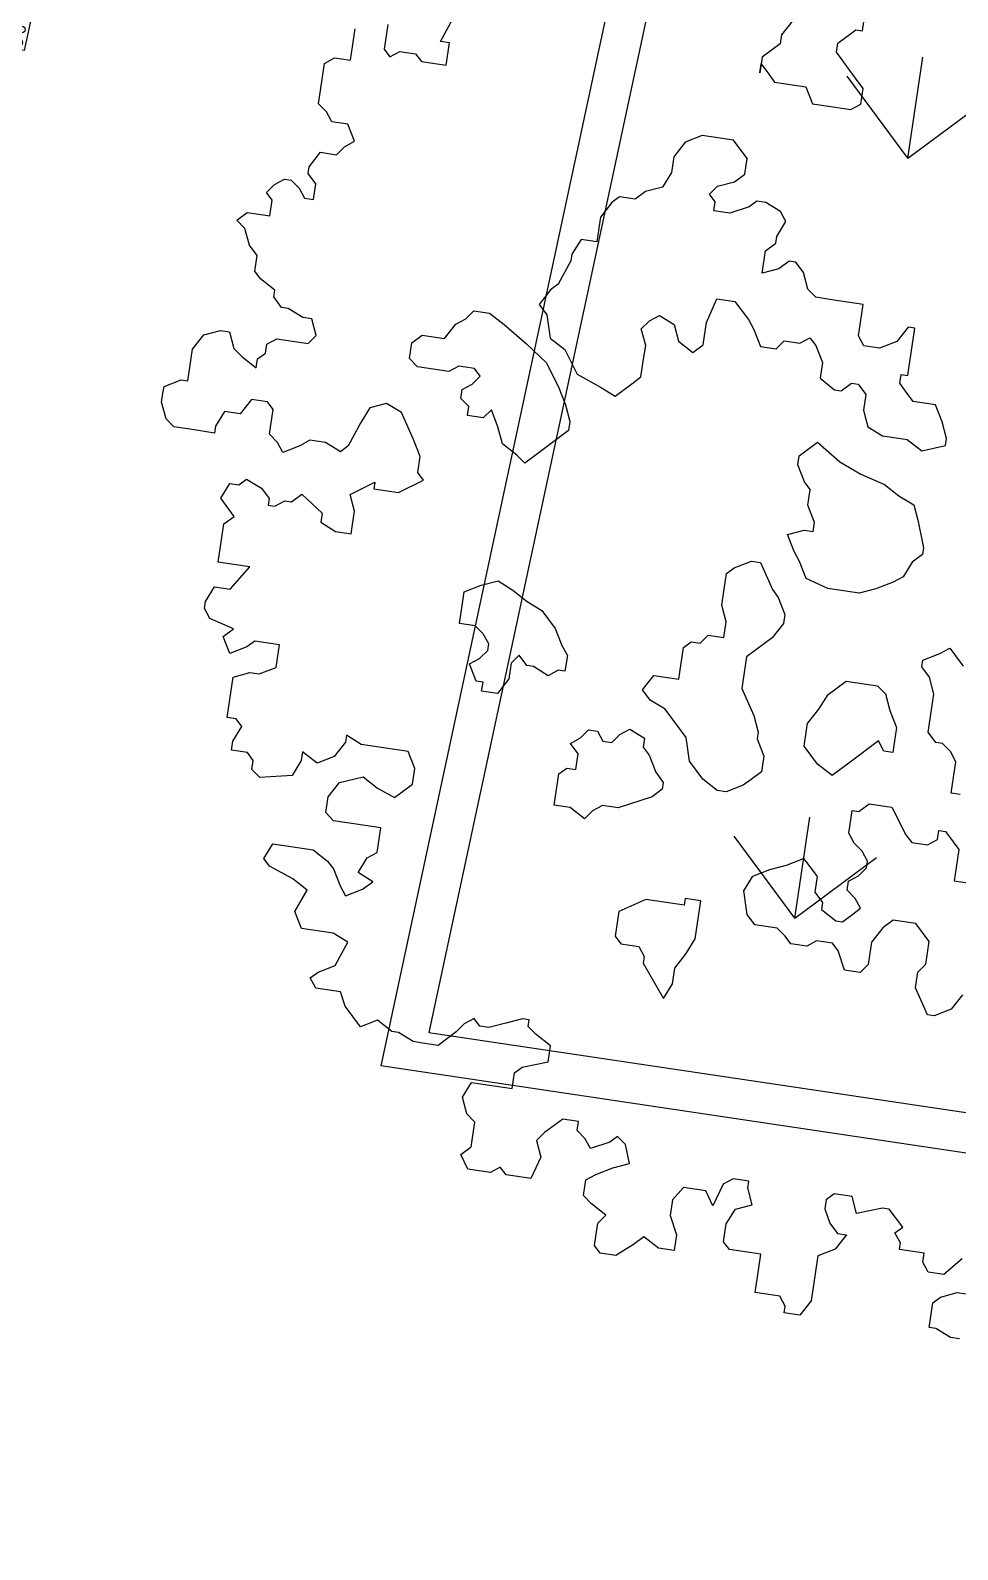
# Model space of a CAD drawing. Header units: millimetres. Extents: x 338 to 506, y 179 to 335.
# Drawn here: x 371.15 to 374.62, y 309.03 to 314.71 of the extents above; entities that cross this region are included whole.
import ezdxf

# ---------------------------------------------------------------- set-up
doc = ezdxf.new("R2010")
doc.units = ezdxf.units.MM
for name, color, linetype in [('ANDEN', 251, 'Continuous'), ('ARBOL-TOP', 3, 'Continuous'), ('MOBILIARIO_URBANO', 51, 'Continuous'), ('MUROS', 32, 'Continuous')]:
    doc.layers.add(name, color=color, linetype=linetype)

# ---------------------------------------------------------------- blocks, each defined once
blk = doc.blocks.new('*U878')
at = {"layer": 'MOBILIARIO_URBANO'}
blk.add_lwpolyline([(1089.352, 239.3402), (1089.652, 239.3402), (1089.652, 238.9402), (1089.352, 238.9402), (1089.352, 239.3402)], dxfattribs=at)
for centre in [(1089.3765, 239.3077), (1089.4265, 239.3077), (1089.4765, 239.3077), (1089.5265, 239.3077), (1089.5765, 239.3077), (1089.6265, 239.3077), (1089.6765, 239.3077), (1089.7265, 239.3077), (1089.3765, 239.2577), (1089.4265, 239.2577), (1089.4765, 239.2577), (1089.5265, 239.2577), (1089.5765, 239.2577), (1089.6265, 239.2577), (1089.6765, 239.2577), (1089.7265, 239.2577), (1089.3765, 239.2077), (1089.4265, 239.2077), (1089.4765, 239.2077), (1089.5265, 239.2077), (1089.5765, 239.2077), (1089.6265, 239.2077), (1089.6765, 239.2077), (1089.7265, 239.2077), (1089.3765, 239.1577), (1089.4265, 239.1577), (1089.4765, 239.1577), (1089.5265, 239.1577), (1089.5765, 239.1577), (1089.6265, 239.1577), (1089.6765, 239.1577), (1089.7265, 239.1577), (1089.3765, 239.1077), (1089.4265, 239.1077), (1089.4765, 239.1077), (1089.5265, 239.1077), (1089.5765, 239.1077), (1089.6265, 239.1077), (1089.6765, 239.1077), (1089.7265, 239.1077), (1089.3765, 239.0577), (1089.4265, 239.0577), (1089.4765, 239.0577), (1089.5265, 239.0577), (1089.5765, 239.0577), (1089.6265, 239.0577), (1089.6765, 239.0577), (1089.7265, 239.0577), (1089.3765, 239.0117), (1089.3765, 238.9657), (1089.4265, 239.0117), (1089.4265, 238.9657), (1089.4765, 239.0117), (1089.4765, 238.9657), (1089.5265, 239.0117), (1089.5265, 238.9657), (1089.5765, 239.0117), (1089.5765, 238.9657), (1089.6265, 239.0117), (1089.6265, 238.9657), (1089.6765, 239.0117), (1089.6765, 238.9657), (1089.7265, 239.0117), (1089.7265, 238.9657)]:
    blk.add_circle(centre, 0.0125, dxfattribs=at)
blk = doc.blocks.new('*X960')
at = {"color": 0}
for p, q in [((125.4338, 130.6383), (125.7032, 130.9077)), ((128.3075, 130.6383), (128.5769, 130.9077)), ((125.4338, 130.6383), (125.7032, 130.3689)), ((125.4338, 130.6383), (125.8148, 130.6383)), ((128.3075, 130.6383), (128.5769, 130.3689)), ((128.3075, 130.6383), (128.6885, 130.6383))]:
    blk.add_line(p, q, dxfattribs=at)
blk = doc.blocks.new('ARBOLITO')
at = {"linetype": 'ByBlock'}
for points in [[(461.9159, 68.9761), (461.9076, 68.9906), (461.8931, 69.0135), (461.8785, 69.0197), (461.864, 69.0135), (461.8577, 68.9989), (461.8494, 68.9761), (461.8432, 68.9698), (461.8286, 68.9761), (461.8203, 68.9761), (461.8141, 68.9761), (461.8058, 68.9698), (461.7912, 68.9615), (461.785, 68.9698), (461.7767, 68.9761), (461.7767, 68.9844), (461.7767, 68.9989), (461.7705, 69.0052), (461.7559, 69.0052), (461.7476, 68.9906), (461.7331, 68.9906), (461.7268, 68.9761), (461.7268, 68.9698), (461.7102, 68.9698), (461.6894, 68.9698), (461.6811, 68.9761), (461.6749, 68.9906), (461.6749, 68.9989), (461.6749, 69.0052), (461.6894, 69.0135), (461.6957, 69.0135), (461.6957, 69.028), (461.6957, 69.0343), (461.6957, 69.0426), (461.704, 69.0571), (461.7185, 69.0633), (461.7268, 69.0633), (461.7331, 69.0488), (461.7414, 69.0426), (461.7559, 69.0343), (461.7559, 69.0426), (461.7621, 69.0488), (461.7621, 69.0571), (461.7705, 69.0633), (461.785, 69.0633), (461.7912, 69.0633), (461.7996, 69.0633), (461.8058, 69.0717), (461.7996, 69.0862), (461.7912, 69.0862), (461.7767, 69.0924), (461.7705, 69.0924), (461.7621, 69.1008), (461.7621, 69.107), (461.7476, 69.1153), (461.7414, 69.1215), (461.7414, 69.1361), (461.7331, 69.1444), (461.7268, 69.1589), (461.7185, 69.1652), (461.7268, 69.1735), (461.7414, 69.1735), (461.7476, 69.1735), (461.7476, 69.188), (461.7414, 69.1943), (461.7476, 69.2026), (461.7559, 69.2088), (461.7621, 69.2088), (461.7705, 69.2026), (461.7767, 69.1943), (461.785, 69.1943), (461.785, 69.2088), (461.7767, 69.2171), (461.7767, 69.2233), (461.785, 69.2379), (461.7996, 69.2379), (461.8058, 69.2462), (461.8141, 69.2524), (461.8058, 69.267), (461.7996, 69.267), (461.7912, 69.267), (461.785, 69.2753), (461.7767, 69.2815), (461.7767, 69.2961), (461.7767, 69.3044), (461.7767, 69.3106), (461.7767, 69.3189), (461.785, 69.3252), (461.7912, 69.3252), (461.7996, 69.3252), (461.7996, 69.3397), (461.7996, 69.348), (461.7996, 69.3543)], [(461.8286, 69.3626), (461.8286, 69.348), (461.8286, 69.3397), (461.8349, 69.3335), (461.8432, 69.3397), (461.8577, 69.3397), (461.864, 69.3335), (461.8723, 69.3335), (461.8785, 69.3335), (461.8868, 69.3335), (461.8868, 69.3397), (461.8868, 69.3543), (461.8785, 69.3543), (461.8868, 69.3771)], [(462.5227, 68.2509), (462.5143, 68.2509), (462.4998, 68.2571), (462.4936, 68.2571), (462.4936, 68.2717), (462.4936, 68.28), (462.4998, 68.2862), (462.5143, 68.2925), (462.5227, 68.2925)], [(462.5143, 68.3236), (462.4998, 68.307), (462.4853, 68.307), (462.479, 68.3153), (462.479, 68.3236), (462.4562, 68.3236), (462.4562, 68.3299), (462.4499, 68.3382), (462.4562, 68.3444), (462.4416, 68.3589), (462.4354, 68.3589), (462.4125, 68.3506), (462.4063, 68.3652), (462.3897, 68.3652), (462.3834, 68.3589), (462.3834, 68.3506), (462.3897, 68.3382), (462.398, 68.3299), (462.4063, 68.3299), (462.398, 68.3153), (462.3834, 68.307), (462.3834, 68.3008), (462.3834, 68.2925), (462.3834, 68.28), (462.3834, 68.2654), (462.3751, 68.2509), (462.3606, 68.2509), (462.3606, 68.2571), (462.3543, 68.2654), (462.346, 68.2654), (462.3315, 68.2654), (462.3315, 68.2717), (462.3315, 68.2862), (462.3315, 68.3008), (462.3169, 68.3008), (462.3024, 68.3008), (462.2962, 68.307), (462.2962, 68.3153), (462.2962, 68.3236), (462.3024, 68.3382), (462.3169, 68.3444), (462.3107, 68.3589), (462.3107, 68.3652), (462.2962, 68.3652), (462.2879, 68.3589), (462.2816, 68.3382), (462.2733, 68.3506), (462.2588, 68.3506), (462.2525, 68.3506), (462.2442, 68.3382), (462.2442, 68.3236), (462.2525, 68.307), (462.2525, 68.2925), (462.238, 68.2925), (462.2234, 68.3008), (462.2151, 68.2925), (462.2006, 68.28), (462.186, 68.28), (462.1798, 68.2862), (462.1798, 68.307), (462.186, 68.3153), (462.1715, 68.3236), (462.1632, 68.3299), (462.1632, 68.3444), (462.1715, 68.3506), (462.186, 68.3589), (462.2006, 68.3652), (462.1944, 68.3818), (462.186, 68.388), (462.1798, 68.3818), (462.1632, 68.3735), (462.1569, 68.3818), (462.1486, 68.388), (462.1486, 68.3963), (462.1341, 68.3963), (462.1195, 68.3818), (462.1133, 68.3735), (462.1195, 68.3589), (462.1133, 68.3382), (462.0905, 68.3382), (462.0842, 68.3444), (462.0759, 68.3382), (462.0551, 68.3382), (462.0468, 68.3506), (462.0551, 68.3589), (462.0551, 68.3652), (462.0551, 68.3818), (462.0468, 68.388), (462.0406, 68.4026), (462.0468, 68.4171), (462.0551, 68.4171), (462.0759, 68.4171), (462.0842, 68.4171), (462.0842, 68.4317), (462.0905, 68.4379), (462.1133, 68.4462), (462.1133, 68.4524), (462.1133, 68.4608), (462.0988, 68.4691), (462.0905, 68.4753), (462.0905, 68.4815), (462.0842, 68.4815), (462.0697, 68.4753), (462.0551, 68.4691), (462.0468, 68.4691), (462.0406, 68.4753), (462.0323, 68.4691), (462.026, 68.4608), (462.0115, 68.4462), (461.997, 68.4462), (461.9886, 68.4462), (461.9741, 68.4524), (461.9679, 68.4524), (461.9533, 68.4608), (461.9388, 68.4524), (461.9221, 68.4691), (461.9159, 68.4815), (461.8931, 68.4815), (461.8868, 68.4899), (461.8931, 68.4961), (461.9076, 68.5044), (461.9159, 68.5273), (461.9014, 68.5335), (461.8723, 68.5335), (461.864, 68.548), (461.8723, 68.5688), (461.8577, 68.5771), (461.8349, 68.5854), (461.8286, 68.5917), (461.8349, 68.6062), (461.8577, 68.6062), (461.8723, 68.6062), (461.8868, 68.5979), (461.8931, 68.5917), (461.9014, 68.5771), (461.9076, 68.5688), (461.9221, 68.5771), (461.9305, 68.5854), (461.9159, 68.5917), (461.9221, 68.6062), (461.9305, 68.6124), (461.9305, 68.627), (461.9305, 68.6353), (461.9159, 68.6353), (461.8868, 68.6353), (461.8785, 68.6415), (461.8785, 68.6561), (461.8868, 68.6706), (461.9076, 68.6789), (461.9221, 68.6706), (461.9388, 68.6644), (461.9533, 68.6789), (461.9533, 68.6935), (461.945, 68.708), (461.9388, 68.708), (461.9159, 68.708), (461.9014, 68.708), (461.8868, 68.7143), (461.8868, 68.708), (461.8785, 68.6935), (461.864, 68.6852), (461.8494, 68.6935), (461.8494, 68.6852), (461.8432, 68.6706), (461.8141, 68.6644), (461.8058, 68.6706), (461.8058, 68.6789), (461.7996, 68.6852), (461.785, 68.6852), (461.785, 68.6935), (461.7912, 68.708), (461.785, 68.7143), (461.7767, 68.7143), (461.7767, 68.7517), (461.7912, 68.7579), (461.7996, 68.7579), (461.8141, 68.7662), (461.8141, 68.7724), (461.8141, 68.787), (461.7912, 68.787), (461.785, 68.7808), (461.7705, 68.7724), (461.7621, 68.787), (461.7705, 68.7953), (461.7476, 68.8015), (461.7414, 68.8098), (461.7414, 68.8161), (461.7476, 68.8306), (461.7621, 68.8306), (461.7767, 68.8535), (461.7621, 68.8535), (461.7476, 68.8535), (461.7476, 68.868), (461.7476, 68.8743), (461.7476, 68.8888), (461.7559, 68.8971), (461.7414, 68.9117), (461.7476, 68.9262), (461.7559, 68.9262), (461.7621, 68.9324), (461.7767, 68.9262), (461.785, 68.9179), (461.785, 68.9117), (461.7912, 68.9117), (461.7996, 68.9179), (461.8058, 68.9179), (461.8141, 68.9262), (461.8349, 68.9117), (461.8349, 68.9034), (461.8494, 68.8971), (461.864, 68.8971), (461.864, 68.9034), (461.864, 68.9179), (461.8577, 68.9324), (461.8785, 68.947), (461.8785, 68.9408), (461.9014, 68.9408), (461.9221, 68.9553), (461.9159, 68.9615), (461.9159, 68.9761), (461.9159, 68.9761)], [(461.9159, 68.9761), (461.9076, 68.9906), (461.8931, 69.0135), (461.8785, 69.0197), (461.864, 69.0135), (461.8577, 68.9989), (461.8494, 68.9761), (461.8432, 68.9698), (461.8286, 68.9761), (461.8203, 68.9761), (461.8141, 68.9761), (461.8058, 68.9698), (461.7912, 68.9615), (461.785, 68.9698), (461.7767, 68.9761), (461.7767, 68.9844), (461.7767, 68.9989), (461.7705, 69.0052), (461.7559, 69.0052), (461.7476, 68.9906), (461.7331, 68.9906), (461.7268, 68.9761), (461.7268, 68.9698), (461.7102, 68.9698), (461.6894, 68.9698), (461.6811, 68.9761), (461.6749, 68.9906), (461.6749, 68.9989), (461.6749, 69.0052), (461.6894, 69.0135), (461.6957, 69.0135), (461.6957, 69.028), (461.6957, 69.0343), (461.6957, 69.0426), (461.704, 69.0571), (461.7185, 69.0633), (461.7268, 69.0633), (461.7331, 69.0488), (461.7414, 69.0426), (461.7559, 69.0343), (461.7559, 69.0426), (461.7621, 69.0488), (461.7621, 69.0571), (461.7705, 69.0633), (461.785, 69.0633), (461.7912, 69.0633), (461.7996, 69.0633), (461.8058, 69.0717), (461.7996, 69.0862), (461.7912, 69.0862), (461.7767, 69.0924), (461.7705, 69.0924), (461.7621, 69.1008), (461.7621, 69.107), (461.7476, 69.1153), (461.7414, 69.1215), (461.7414, 69.1361), (461.7331, 69.1444), (461.7268, 69.1589), (461.7185, 69.1652), (461.7268, 69.1735), (461.7414, 69.1735), (461.7476, 69.1735), (461.7476, 69.188), (461.7414, 69.1943), (461.7476, 69.2026), (461.7559, 69.2088), (461.7621, 69.2088), (461.7705, 69.2026), (461.7767, 69.1943), (461.785, 69.1943), (461.785, 69.2088), (461.7767, 69.2171), (461.7767, 69.2233), (461.785, 69.2379), (461.7996, 69.2379), (461.8058, 69.2462), (461.8141, 69.2524), (461.8058, 69.267), (461.7996, 69.267), (461.7912, 69.267), (461.785, 69.2753), (461.7767, 69.2815), (461.7767, 69.2961), (461.7767, 69.3044), (461.7767, 69.3106), (461.7767, 69.3189), (461.785, 69.3252), (461.7912, 69.3252), (461.7996, 69.3252), (461.7996, 69.3397), (461.7996, 69.348), (461.7996, 69.3543)], [(461.8286, 69.3626), (461.8286, 69.348), (461.8286, 69.3397), (461.8349, 69.3335), (461.8432, 69.3397), (461.8577, 69.3397), (461.864, 69.3335), (461.8723, 69.3335), (461.8785, 69.3335), (461.8868, 69.3335), (461.8868, 69.3397), (461.8868, 69.3543), (461.8785, 69.3543), (461.8868, 69.3771)], [(462.5227, 68.2509), (462.5143, 68.2509), (462.4998, 68.2571), (462.4936, 68.2571), (462.4936, 68.2717), (462.4936, 68.28), (462.4998, 68.2862), (462.5143, 68.2925), (462.5227, 68.2925)], [(462.5143, 68.3236), (462.4998, 68.307), (462.4853, 68.307), (462.479, 68.3153), (462.479, 68.3236), (462.4562, 68.3236), (462.4562, 68.3299), (462.4499, 68.3382), (462.4562, 68.3444), (462.4416, 68.3589), (462.4354, 68.3589), (462.4125, 68.3506), (462.4063, 68.3652), (462.3897, 68.3652), (462.3834, 68.3589), (462.3834, 68.3506), (462.3897, 68.3382), (462.398, 68.3299), (462.4063, 68.3299), (462.398, 68.3153), (462.3834, 68.307), (462.3834, 68.3008), (462.3834, 68.2925), (462.3834, 68.28), (462.3834, 68.2654), (462.3751, 68.2509), (462.3606, 68.2509), (462.3606, 68.2571), (462.3543, 68.2654), (462.346, 68.2654), (462.3315, 68.2654), (462.3315, 68.2717), (462.3315, 68.2862), (462.3315, 68.3008), (462.3169, 68.3008), (462.3024, 68.3008), (462.2962, 68.307), (462.2962, 68.3153), (462.2962, 68.3236), (462.3024, 68.3382), (462.3169, 68.3444), (462.3107, 68.3589), (462.3107, 68.3652), (462.2962, 68.3652), (462.2879, 68.3589), (462.2816, 68.3382), (462.2733, 68.3506), (462.2588, 68.3506), (462.2525, 68.3506), (462.2442, 68.3382), (462.2442, 68.3236), (462.2525, 68.307), (462.2525, 68.2925), (462.238, 68.2925), (462.2234, 68.3008), (462.2151, 68.2925), (462.2006, 68.28), (462.186, 68.28), (462.1798, 68.2862), (462.1798, 68.307), (462.186, 68.3153), (462.1715, 68.3236), (462.1632, 68.3299), (462.1632, 68.3444), (462.1715, 68.3506), (462.186, 68.3589), (462.2006, 68.3652), (462.1944, 68.3818), (462.186, 68.388), (462.1798, 68.3818), (462.1632, 68.3735), (462.1569, 68.3818), (462.1486, 68.388), (462.1486, 68.3963), (462.1341, 68.3963), (462.1195, 68.3818), (462.1133, 68.3735), (462.1195, 68.3589), (462.1133, 68.3382), (462.0905, 68.3382), (462.0842, 68.3444), (462.0759, 68.3382), (462.0551, 68.3382), (462.0468, 68.3506), (462.0551, 68.3589), (462.0551, 68.3652), (462.0551, 68.3818), (462.0468, 68.388), (462.0406, 68.4026), (462.0468, 68.4171), (462.0551, 68.4171), (462.0759, 68.4171), (462.0842, 68.4171), (462.0842, 68.4317), (462.0905, 68.4379), (462.1133, 68.4462), (462.1133, 68.4524), (462.1133, 68.4608), (462.0988, 68.4691), (462.0905, 68.4753), (462.0905, 68.4815), (462.0842, 68.4815), (462.0697, 68.4753), (462.0551, 68.4691), (462.0468, 68.4691), (462.0406, 68.4753), (462.0323, 68.4691), (462.026, 68.4608), (462.0115, 68.4462), (461.997, 68.4462), (461.9886, 68.4462), (461.9741, 68.4524), (461.9679, 68.4524), (461.9533, 68.4608), (461.9388, 68.4524), (461.9221, 68.4691), (461.9159, 68.4815), (461.8931, 68.4815), (461.8868, 68.4899), (461.8931, 68.4961), (461.9076, 68.5044), (461.9159, 68.5273), (461.9014, 68.5335), (461.8723, 68.5335), (461.864, 68.548), (461.8723, 68.5688), (461.8577, 68.5771), (461.8349, 68.5854), (461.8286, 68.5917), (461.8349, 68.6062), (461.8577, 68.6062), (461.8723, 68.6062), (461.8868, 68.5979), (461.8931, 68.5917), (461.9014, 68.5771), (461.9076, 68.5688), (461.9221, 68.5771), (461.9305, 68.5854), (461.9159, 68.5917), (461.9221, 68.6062), (461.9305, 68.6124), (461.9305, 68.627), (461.9305, 68.6353), (461.9159, 68.6353), (461.8868, 68.6353), (461.8785, 68.6415), (461.8785, 68.6561), (461.8868, 68.6706), (461.9076, 68.6789), (461.9221, 68.6706), (461.9388, 68.6644), (461.9533, 68.6789), (461.9533, 68.6935), (461.945, 68.708), (461.9388, 68.708), (461.9159, 68.708), (461.9014, 68.708), (461.8868, 68.7143), (461.8868, 68.708), (461.8785, 68.6935), (461.864, 68.6852), (461.8494, 68.6935), (461.8494, 68.6852), (461.8432, 68.6706), (461.8141, 68.6644), (461.8058, 68.6706), (461.8058, 68.6789), (461.7996, 68.6852), (461.785, 68.6852), (461.785, 68.6935), (461.7912, 68.708), (461.785, 68.7143), (461.7767, 68.7143), (461.7767, 68.7517), (461.7912, 68.7579), (461.7996, 68.7579), (461.8141, 68.7662), (461.8141, 68.7724), (461.8141, 68.787), (461.7912, 68.787), (461.785, 68.7808), (461.7705, 68.7724), (461.7621, 68.787), (461.7705, 68.7953), (461.7476, 68.8015), (461.7414, 68.8098), (461.7414, 68.8161), (461.7476, 68.8306), (461.7621, 68.8306), (461.7767, 68.8535), (461.7621, 68.8535), (461.7476, 68.8535), (461.7476, 68.868), (461.7476, 68.8743), (461.7476, 68.8888), (461.7559, 68.8971), (461.7414, 68.9117), (461.7476, 68.9262), (461.7559, 68.9262), (461.7621, 68.9324), (461.7767, 68.9262), (461.785, 68.9179), (461.785, 68.9117), (461.7912, 68.9117), (461.7996, 68.9179), (461.8058, 68.9179), (461.8141, 68.9262), (461.8349, 68.9117), (461.8349, 68.9034), (461.8494, 68.8971), (461.864, 68.8971), (461.864, 68.9034), (461.864, 68.9179), (461.8577, 68.9324), (461.8785, 68.947), (461.8785, 68.9408), (461.9014, 68.9408), (461.9221, 68.9553), (461.9159, 68.9615), (461.9159, 68.9761)], [(462.1715, 69.3771), (462.1798, 69.3688), (462.186, 69.3626), (462.1944, 69.3626), (462.2006, 69.3626), (462.2151, 69.3626), (462.2234, 69.348), (462.2297, 69.348), (462.2442, 69.348), (462.2525, 69.348), (462.2588, 69.348), (462.2671, 69.3543), (462.2671, 69.3626), (462.2671, 69.3688), (462.2588, 69.3771), (462.2525, 69.3833), (462.2442, 69.3917), (462.238, 69.3979), (462.238, 69.4062), (462.2442, 69.4124), (462.2525, 69.4207), (462.2588, 69.4207), (462.2588, 69.4353)], [(462.1944, 69.4207), (462.186, 69.4062), (462.186, 69.3979), (462.1798, 69.3917), (462.1715, 69.3833), (462.1715, 69.3688), (462.1715, 69.3771), (462.1715, 69.3771)], [(462.1715, 69.3771), (462.1798, 69.3688), (462.186, 69.3626), (462.1944, 69.3626), (462.2006, 69.3626), (462.2151, 69.3626), (462.2234, 69.348), (462.2297, 69.348), (462.2442, 69.348), (462.2525, 69.348), (462.2588, 69.348), (462.2671, 69.3543), (462.2671, 69.3626), (462.2671, 69.3688), (462.2588, 69.3771), (462.2525, 69.3833), (462.2442, 69.3917), (462.238, 69.3979), (462.238, 69.4062), (462.2442, 69.4124), (462.2525, 69.4207), (462.2588, 69.4207), (462.2588, 69.4353)], [(462.1944, 69.4207), (462.186, 69.4062), (462.186, 69.3979), (462.1798, 69.3917), (462.1715, 69.3833), (462.1715, 69.3688), (462.1715, 69.3771)], [(462.3897, 69.0571), (462.3897, 69.0633), (462.3834, 69.0779), (462.3751, 69.0924), (462.3606, 69.0924), (462.3543, 69.0924), (462.346, 69.1008), (462.3398, 69.107), (462.3398, 69.1153), (462.346, 69.1153), (462.346, 69.1215), (462.346, 69.1361), (462.346, 69.1506), (462.346, 69.1589), (462.3398, 69.1589), (462.3315, 69.1444), (462.3169, 69.1361), (462.3024, 69.1361), (462.2962, 69.1444), (462.2962, 69.1506), (462.2962, 69.1652), (462.2962, 69.1735), (462.2816, 69.1735), (462.2733, 69.1735), (462.2671, 69.1735), (462.2525, 69.1735), (462.2442, 69.1797), (462.238, 69.1943), (462.2297, 69.2026), (462.2234, 69.2026), (462.2151, 69.1943), (462.2006, 69.188), (462.2006, 69.1943), (462.2006, 69.2026), (462.2006, 69.2088), (462.2089, 69.2171), (462.2089, 69.2233), (462.2151, 69.2379), (462.2089, 69.2462), (462.1944, 69.2524), (462.186, 69.2524), (462.1798, 69.2462), (462.1632, 69.2379), (462.1569, 69.2379), (462.1486, 69.2379), (462.1486, 69.2462), (462.1424, 69.2524), (462.1486, 69.2607), (462.1632, 69.267), (462.1715, 69.2753), (462.1715, 69.2898), (462.1569, 69.3044), (462.1424, 69.3044), (462.1279, 69.3044), (462.1133, 69.2961), (462.105, 69.2815), (462.105, 69.267), (462.0988, 69.2524), (462.0842, 69.2462), (462.0759, 69.2379), (462.0614, 69.2379), (462.0551, 69.2317), (462.0468, 69.2171), (462.0468, 69.2088), (462.0468, 69.1943), (462.0323, 69.1943), (462.026, 69.1797), (462.026, 69.1735), (462.0177, 69.1506), (462.0115, 69.1444), (462.0032, 69.1298), (462.0115, 69.1215), (462.0177, 69.1008), (462.0323, 69.0924), (462.0468, 69.0717), (462.0697, 69.0633), (462.0842, 69.0571), (462.0905, 69.0633), (462.0988, 69.0717), (462.105, 69.0779), (462.105, 69.0924), (462.105, 69.107), (462.0988, 69.1215), (462.105, 69.1298), (462.1133, 69.1361), (462.1279, 69.1298), (462.1341, 69.1153), (462.1486, 69.107), (462.1569, 69.1153), (462.1569, 69.1298), (462.1569, 69.1361), (462.1632, 69.1589), (462.1715, 69.1589), (462.1798, 69.1589), (462.1944, 69.1444), (462.2006, 69.1361), (462.2089, 69.1215), (462.2234, 69.1215), (462.2297, 69.1298), (462.2442, 69.1298), (462.2525, 69.1361), (462.2588, 69.1298), (462.2671, 69.1153), (462.2671, 69.1008), (462.2816, 69.0924), (462.2879, 69.0924), (462.2962, 69.1008), (462.3024, 69.1008), (462.3107, 69.0924), (462.3107, 69.0779), (462.3169, 69.0633), (462.3315, 69.0571), (462.346, 69.0571), (462.3543, 69.0571), (462.3689, 69.0488), (462.3897, 69.0571), (462.3897, 69.0571)], [(462.3897, 69.0571), (462.3897, 69.0633), (462.3834, 69.0779), (462.3751, 69.0924), (462.3606, 69.0924), (462.3543, 69.0924), (462.346, 69.1008), (462.3398, 69.107), (462.3398, 69.1153), (462.346, 69.1153), (462.346, 69.1215), (462.346, 69.1361), (462.346, 69.1506), (462.346, 69.1589), (462.3398, 69.1589), (462.3315, 69.1444), (462.3169, 69.1361), (462.3024, 69.1361), (462.2962, 69.1444), (462.2962, 69.1506), (462.2962, 69.1652), (462.2962, 69.1735), (462.2816, 69.1735), (462.2733, 69.1735), (462.2671, 69.1735), (462.2525, 69.1735), (462.2442, 69.1797), (462.238, 69.1943), (462.2297, 69.2026), (462.2234, 69.2026), (462.2151, 69.1943), (462.2006, 69.188), (462.2006, 69.1943), (462.2006, 69.2026), (462.2006, 69.2088), (462.2089, 69.2171), (462.2089, 69.2233), (462.2151, 69.2379), (462.2089, 69.2462), (462.1944, 69.2524), (462.186, 69.2524), (462.1798, 69.2462), (462.1632, 69.2379), (462.1569, 69.2379), (462.1486, 69.2379), (462.1486, 69.2462), (462.1424, 69.2524), (462.1486, 69.2607), (462.1632, 69.267), (462.1715, 69.2753), (462.1715, 69.2898), (462.1569, 69.3044), (462.1424, 69.3044), (462.1279, 69.3044), (462.1133, 69.2961), (462.105, 69.2815), (462.105, 69.267), (462.0988, 69.2524), (462.0842, 69.2462), (462.0759, 69.2379), (462.0614, 69.2379), (462.0551, 69.2317), (462.0468, 69.2171), (462.0468, 69.2088), (462.0468, 69.1943), (462.0323, 69.1943), (462.026, 69.1797), (462.026, 69.1735), (462.0177, 69.1506), (462.0115, 69.1444), (462.0032, 69.1298), (462.0115, 69.1215), (462.0177, 69.1008), (462.0323, 69.0924), (462.0468, 69.0717), (462.0697, 69.0633), (462.0842, 69.0571), (462.0905, 69.0633), (462.0988, 69.0717), (462.105, 69.0779), (462.105, 69.0924), (462.105, 69.107), (462.0988, 69.1215), (462.105, 69.1298), (462.1133, 69.1361), (462.1279, 69.1298), (462.1341, 69.1153), (462.1486, 69.107), (462.1569, 69.1153), (462.1569, 69.1298), (462.1569, 69.1361), (462.1632, 69.1589), (462.1715, 69.1589), (462.1798, 69.1589), (462.1944, 69.1444), (462.2006, 69.1361), (462.2089, 69.1215), (462.2234, 69.1215), (462.2297, 69.1298), (462.2442, 69.1298), (462.2525, 69.1361), (462.2588, 69.1298), (462.2671, 69.1153), (462.2671, 69.1008), (462.2816, 69.0924), (462.2879, 69.0924), (462.2962, 69.1008), (462.3024, 69.1008), (462.3107, 69.0924), (462.3107, 69.0779), (462.3169, 69.0633), (462.3315, 69.0571), (462.346, 69.0571), (462.3543, 69.0571), (462.3689, 69.0488), (462.3897, 69.0571)], [(462.0177, 68.9906), (462.0115, 68.9844), (462.0032, 68.9906), (461.9886, 68.9989), (461.9824, 69.0135), (461.9741, 69.028), (461.9679, 69.0197), (461.9533, 69.0197), (461.9533, 69.028), (461.945, 69.0343), (461.945, 69.0426), (461.9533, 69.0488), (461.9595, 69.0571), (461.9533, 69.0633), (461.945, 69.0633), (461.9388, 69.0633), (461.9305, 69.0571), (461.9159, 69.0571), (461.9014, 69.0571), (461.8931, 69.0633), (461.8931, 69.0717), (461.8931, 69.0779), (461.9014, 69.0862), (461.9076, 69.0862), (461.9221, 69.0862), (461.9305, 69.1008), (461.9388, 69.107), (461.945, 69.1153), (461.9595, 69.1153), (461.9741, 69.107), (461.997, 69.0924), (462.0177, 69.0779), (462.0323, 69.0571), (462.0406, 69.0426), (462.0468, 69.028), (462.0468, 69.0197), (462.0177, 68.9906), (462.0177, 68.9906)], [(462.0177, 68.9906), (462.0115, 68.9844), (462.0032, 68.9906), (461.9886, 68.9989), (461.9824, 69.0135), (461.9741, 69.028), (461.9679, 69.0197), (461.9533, 69.0197), (461.9533, 69.028), (461.945, 69.0343), (461.945, 69.0426), (461.9533, 69.0488), (461.9595, 69.0571), (461.9533, 69.0633), (461.945, 69.0633), (461.9388, 69.0633), (461.9305, 69.0571), (461.9159, 69.0571), (461.9014, 69.0571), (461.8931, 69.0633), (461.8931, 69.0717), (461.8931, 69.0779), (461.9014, 69.0862), (461.9076, 69.0862), (461.9221, 69.0862), (461.9305, 69.1008), (461.9388, 69.107), (461.945, 69.1153), (461.9595, 69.1153), (461.9741, 69.107), (461.997, 69.0924), (462.0177, 69.0779), (462.0323, 69.0571), (462.0406, 69.0426), (462.0468, 69.028), (462.0468, 69.0197), (462.0177, 68.9906)], [(462.2733, 68.9324), (462.2671, 68.9408), (462.2588, 68.9553), (462.2733, 68.9615), (462.2816, 68.9615), (462.2816, 68.9698), (462.2733, 68.9844), (462.2733, 68.9906), (462.2733, 68.9989), (462.2671, 69.0052), (462.2588, 69.0197), (462.2588, 69.028), (462.2733, 69.0426), (462.2962, 69.028), (462.3169, 69.0197), (462.3398, 69.0135), (462.3543, 69.0052), (462.3689, 68.9989), (462.3751, 68.9844), (462.3834, 68.9615), (462.3834, 68.9553), (462.3751, 68.947), (462.3689, 68.9324), (462.3606, 68.9262), (462.346, 68.9179), (462.3315, 68.9117), (462.3024, 68.9117), (462.2816, 68.9179), (462.2733, 68.9324), (462.2733, 68.9324)], [(462.2733, 68.9324), (462.2671, 68.9408), (462.2588, 68.9553), (462.2733, 68.9615), (462.2816, 68.9615), (462.2816, 68.9698), (462.2733, 68.9844), (462.2733, 68.9906), (462.2733, 68.9989), (462.2671, 69.0052), (462.2588, 69.0197), (462.2588, 69.028), (462.2733, 69.0426), (462.2962, 69.028), (462.3169, 69.0197), (462.3398, 69.0135), (462.3543, 69.0052), (462.3689, 68.9989), (462.3751, 68.9844), (462.3834, 68.9615), (462.3834, 68.9553), (462.3751, 68.947), (462.3689, 68.9324), (462.3606, 68.9262), (462.346, 68.9179), (462.3315, 68.9117), (462.3024, 68.9117), (462.2816, 68.9179), (462.2733, 68.9324)], [(462.2297, 68.7143), (462.2151, 68.7226), (462.2089, 68.7288), (462.2006, 68.7371), (462.1944, 68.7579), (462.1798, 68.7724), (462.1715, 68.7808), (462.1569, 68.787), (462.1486, 68.7953), (462.1569, 68.8098), (462.1715, 68.8098), (462.1798, 68.8098), (462.1798, 68.8161), (462.1798, 68.8306), (462.1798, 68.8389), (462.186, 68.8452), (462.1944, 68.8452), (462.2006, 68.8535), (462.2151, 68.8535), (462.2151, 68.8597), (462.2151, 68.868), (462.2089, 68.8826), (462.2089, 68.8971), (462.2089, 68.9117), (462.2151, 68.9179), (462.2297, 68.9262), (462.238, 68.9262), (462.2525, 68.9034), (462.2588, 68.8971), (462.2671, 68.8826), (462.2671, 68.8743), (462.2588, 68.8597), (462.2525, 68.8535), (462.238, 68.8389), (462.238, 68.8161), (462.238, 68.8098), (462.2525, 68.787), (462.2588, 68.7724), (462.2588, 68.7662), (462.2671, 68.7517), (462.2671, 68.7371), (462.2588, 68.7288), (462.2525, 68.7226), (462.238, 68.7143), (462.2297, 68.7143), (462.2297, 68.7143)], [(462.2297, 68.7143), (462.2151, 68.7226), (462.2089, 68.7288), (462.2006, 68.7371), (462.1944, 68.7579), (462.1798, 68.7724), (462.1715, 68.7808), (462.1569, 68.787), (462.1486, 68.7953), (462.1569, 68.8098), (462.1715, 68.8098), (462.1798, 68.8098), (462.1798, 68.8161), (462.1798, 68.8306), (462.1798, 68.8389), (462.186, 68.8452), (462.1944, 68.8452), (462.2006, 68.8535), (462.2151, 68.8535), (462.2151, 68.8597), (462.2151, 68.868), (462.2089, 68.8826), (462.2089, 68.8971), (462.2089, 68.9117), (462.2151, 68.9179), (462.2297, 68.9262), (462.238, 68.9262), (462.2525, 68.9034), (462.2588, 68.8971), (462.2671, 68.8826), (462.2671, 68.8743), (462.2588, 68.8597), (462.2525, 68.8535), (462.238, 68.8389), (462.238, 68.8161), (462.238, 68.8098), (462.2525, 68.787), (462.2588, 68.7724), (462.2588, 68.7662), (462.2671, 68.7517), (462.2671, 68.7371), (462.2588, 68.7288), (462.2525, 68.7226), (462.238, 68.7143), (462.2297, 68.7143)], [(462.0032, 68.7808), (461.997, 68.7808), (461.9886, 68.7953), (461.997, 68.8015), (462.0032, 68.8098), (462.0032, 68.8161), (461.997, 68.8244), (461.9886, 68.8306), (461.9741, 68.8306), (461.9741, 68.8389), (461.9741, 68.8535), (461.9741, 68.8597), (461.9886, 68.868), (462.0032, 68.8743), (462.0177, 68.868), (462.0323, 68.8597), (462.0468, 68.8535), (462.0614, 68.8389), (462.0697, 68.8244), (462.0759, 68.8161), (462.0759, 68.8015), (462.0697, 68.8015), (462.0614, 68.7953), (462.0468, 68.8015), (462.0406, 68.8015), (462.0323, 68.8098), (462.026, 68.8015), (462.026, 68.7953), (462.026, 68.787), (462.0177, 68.7724), (462.0032, 68.7724), (462.0032, 68.7808), (462.0032, 68.7808)], [(462.0032, 68.7808), (461.997, 68.7808), (461.9886, 68.7953), (461.997, 68.8015), (462.0032, 68.8098), (462.0032, 68.8161), (461.997, 68.8244), (461.9886, 68.8306), (461.9741, 68.8306), (461.9741, 68.8389), (461.9741, 68.8535), (461.9741, 68.8597), (461.9886, 68.868), (462.0032, 68.8743), (462.0177, 68.868), (462.0323, 68.8597), (462.0468, 68.8535), (462.0614, 68.8389), (462.0697, 68.8244), (462.0759, 68.8161), (462.0759, 68.8015), (462.0697, 68.8015), (462.0614, 68.7953), (462.0468, 68.8015), (462.0406, 68.8015), (462.0323, 68.8098), (462.026, 68.8015), (462.026, 68.7953), (462.026, 68.787), (462.0177, 68.7724), (462.0032, 68.7724), (462.0032, 68.7808)], [(462.2671, 68.627), (462.2733, 68.6415), (462.2879, 68.6498), (462.3024, 68.6561), (462.3169, 68.6644), (462.3253, 68.6561), (462.3315, 68.6498), (462.3315, 68.6353), (462.3398, 68.627), (462.3398, 68.6208), (462.3543, 68.6124), (462.3606, 68.6124), (462.3689, 68.6208), (462.3751, 68.627), (462.3689, 68.6353), (462.3606, 68.6415), (462.3606, 68.6498), (462.3689, 68.6561), (462.3751, 68.6644), (462.3751, 68.6706), (462.3689, 68.6789), (462.3606, 68.6852), (462.3543, 68.6935), (462.3543, 68.708), (462.3543, 68.7143), (462.3606, 68.7143), (462.3689, 68.7226), (462.3834, 68.7226), (462.3897, 68.7226), (462.4063, 68.6997), (462.4125, 68.6935), (462.4271, 68.6935), (462.4354, 68.6997), (462.4354, 68.708), (462.4416, 68.708), (462.4499, 68.6997), (462.4562, 68.6935), (462.4562, 68.6852), (462.4562, 68.6706), (462.4562, 68.6644), (462.4707, 68.6644)], [(462.4499, 68.7434), (462.4416, 68.7434), (462.4416, 68.7517), (462.4416, 68.7579), (462.4416, 68.7724), (462.4354, 68.7808), (462.4271, 68.787), (462.4208, 68.787), (462.4125, 68.7953), (462.4125, 68.8015), (462.4125, 68.8098), (462.4125, 68.8244), (462.4125, 68.8306), (462.4063, 68.8452), (462.398, 68.8535), (462.398, 68.8597), (462.4125, 68.868), (462.4208, 68.8743), (462.4271, 68.868), (462.4354, 68.8597)], [(462.479, 68.5626), (462.4707, 68.548), (462.4562, 68.5397), (462.4499, 68.5397), (462.4354, 68.5626), (462.4354, 68.5688), (462.4354, 68.5771), (462.4416, 68.5854), (462.4416, 68.6062), (462.4271, 68.6208), (462.4125, 68.6208), (462.4063, 68.6208), (462.398, 68.6124), (462.3897, 68.5979), (462.3897, 68.5771), (462.3834, 68.5688), (462.3689, 68.5688), (462.3606, 68.5854), (462.3543, 68.5917), (462.346, 68.5917), (462.3398, 68.5917), (462.3315, 68.5854), (462.3169, 68.5854), (462.3107, 68.5917), (462.3024, 68.5979), (462.2962, 68.5979), (462.2816, 68.5979), (462.2733, 68.6062), (462.2671, 68.627), (462.2671, 68.627)], [(462.2671, 68.627), (462.2733, 68.6415), (462.2879, 68.6498), (462.3024, 68.6561), (462.3169, 68.6644), (462.3253, 68.6561), (462.3315, 68.6498), (462.3315, 68.6353), (462.3398, 68.627), (462.3398, 68.6208), (462.3543, 68.6124), (462.3606, 68.6124), (462.3689, 68.6208), (462.3751, 68.627), (462.3689, 68.6353), (462.3606, 68.6415), (462.3606, 68.6498), (462.3689, 68.6561), (462.3751, 68.6644), (462.3751, 68.6706), (462.3689, 68.6789), (462.3606, 68.6852), (462.3543, 68.6935), (462.3543, 68.708), (462.3543, 68.7143), (462.3606, 68.7143), (462.3689, 68.7226), (462.3834, 68.7226), (462.3897, 68.7226), (462.4063, 68.6997), (462.4125, 68.6935), (462.4271, 68.6935), (462.4354, 68.6997), (462.4354, 68.708), (462.4416, 68.708), (462.4499, 68.6997), (462.4562, 68.6935), (462.4562, 68.6852), (462.4562, 68.6706), (462.4562, 68.6644), (462.4707, 68.6644)], [(462.4499, 68.7434), (462.4416, 68.7434), (462.4416, 68.7517), (462.4416, 68.7579), (462.4416, 68.7724), (462.4354, 68.7808), (462.4271, 68.787), (462.4208, 68.787), (462.4125, 68.7953), (462.4125, 68.8015), (462.4125, 68.8098), (462.4125, 68.8244), (462.4125, 68.8306), (462.4063, 68.8452), (462.398, 68.8535), (462.398, 68.8597), (462.4125, 68.868), (462.4208, 68.8743), (462.4271, 68.868), (462.4354, 68.8597)], [(462.479, 68.5626), (462.4707, 68.548), (462.4562, 68.5397), (462.4499, 68.5397), (462.4354, 68.5626), (462.4354, 68.5688), (462.4354, 68.5771), (462.4416, 68.5854), (462.4416, 68.6062), (462.4271, 68.6208), (462.4125, 68.6208), (462.4063, 68.6208), (462.398, 68.6124), (462.3897, 68.5979), (462.3897, 68.5771), (462.3834, 68.5688), (462.3689, 68.5688), (462.3606, 68.5854), (462.3543, 68.5917), (462.346, 68.5917), (462.3398, 68.5917), (462.3315, 68.5854), (462.3169, 68.5854), (462.3107, 68.5917), (462.3024, 68.5979), (462.2962, 68.5979), (462.2816, 68.5979), (462.2733, 68.6062), (462.2671, 68.627)], [(462.346, 68.7579), (462.3398, 68.7517), (462.3315, 68.7434), (462.3169, 68.7517), (462.3024, 68.7662), (462.3024, 68.7808), (462.3024, 68.787), (462.3107, 68.8015), (462.3169, 68.8161), (462.3253, 68.8244), (462.3315, 68.8306), (462.346, 68.8306), (462.3606, 68.8306), (462.3689, 68.8244), (462.3751, 68.8098), (462.3834, 68.7953), (462.3834, 68.787), (462.3834, 68.7808), (462.3834, 68.7724), (462.3751, 68.7724), (462.3689, 68.7808), (462.346, 68.7579), (462.346, 68.7579)], [(462.346, 68.7579), (462.3398, 68.7517), (462.3315, 68.7434), (462.3169, 68.7517), (462.3024, 68.7662), (462.3024, 68.7808), (462.3024, 68.787), (462.3107, 68.8015), (462.3169, 68.8161), (462.3253, 68.8244), (462.3315, 68.8306), (462.346, 68.8306), (462.3606, 68.8306), (462.3689, 68.8244), (462.3751, 68.8098), (462.3834, 68.7953), (462.3834, 68.787), (462.3834, 68.7808), (462.3834, 68.7724), (462.3751, 68.7724), (462.3689, 68.7808), (462.346, 68.7579)], [(462.1424, 68.6852), (462.1279, 68.6852), (462.1195, 68.6789), (462.1133, 68.6706), (462.0988, 68.6789), (462.0842, 68.6789), (462.0842, 68.6935), (462.0842, 68.6997), (462.0842, 68.708), (462.0905, 68.7143), (462.0988, 68.7143), (462.0988, 68.7226), (462.0988, 68.7288), (462.0905, 68.7371), (462.0988, 68.7434), (462.105, 68.7517), (462.1133, 68.7517), (462.1195, 68.7434), (462.1279, 68.7434), (462.1341, 68.7517), (462.1424, 68.7579), (462.1569, 68.7517), (462.1569, 68.7434), (462.1632, 68.7371), (462.1715, 68.7226), (462.1798, 68.7143), (462.1798, 68.708), (462.1715, 68.6997), (462.1424, 68.6852), (462.1424, 68.6852)], [(462.1424, 68.6852), (462.1279, 68.6852), (462.1195, 68.6789), (462.1133, 68.6706), (462.0988, 68.6789), (462.0842, 68.6789), (462.0842, 68.6935), (462.0842, 68.6997), (462.0842, 68.708), (462.0905, 68.7143), (462.0988, 68.7143), (462.0988, 68.7226), (462.0988, 68.7288), (462.0905, 68.7371), (462.0988, 68.7434), (462.105, 68.7517), (462.1133, 68.7517), (462.1195, 68.7434), (462.1279, 68.7434), (462.1341, 68.7517), (462.1424, 68.7579), (462.1569, 68.7517), (462.1569, 68.7434), (462.1632, 68.7371), (462.1715, 68.7226), (462.1798, 68.7143), (462.1798, 68.708), (462.1715, 68.6997), (462.1424, 68.6852)], [(462.2089, 68.5189), (462.2151, 68.5335), (462.2151, 68.548), (462.2234, 68.5626), (462.2297, 68.5771), (462.2297, 68.5917), (462.2297, 68.6124), (462.2234, 68.6124), (462.2151, 68.6124), (462.2151, 68.6062), (462.2006, 68.6062), (462.186, 68.6062), (462.1798, 68.6062), (462.1569, 68.5917), (462.1569, 68.5854), (462.1569, 68.5688), (462.1632, 68.5626), (462.1715, 68.5626), (462.1798, 68.5626), (462.186, 68.5543), (462.186, 68.548), (462.2089, 68.5189), (462.2089, 68.5189)], [(462.2089, 68.5189), (462.2151, 68.5335), (462.2151, 68.548), (462.2234, 68.5626), (462.2297, 68.5771), (462.2297, 68.5917), (462.2297, 68.6124), (462.2234, 68.6124), (462.2151, 68.6124), (462.2151, 68.6062), (462.2006, 68.6062), (462.186, 68.6062), (462.1798, 68.6062), (462.1569, 68.5917), (462.1569, 68.5854), (462.1569, 68.5688), (462.1632, 68.5626), (462.1715, 68.5626), (462.1798, 68.5626), (462.186, 68.5543), (462.186, 68.548), (462.2089, 68.5189)]]:
    blk.add_lwpolyline(points, dxfattribs=at)
blk = doc.blocks.new('A$C7152A42C')
at = {"layer": 'ANDEN'}
blk.add_line((124.65864, 101.85105), (124.65864, 132.08818), dxfattribs=at)
blk.add_lwpolyline([(124.65864, 101.85105), (138.73464, 101.85105), (138.73464, 131.19444), (124.65864, 132.08818)], dxfattribs=at)
blk.add_lwpolyline([(138.58464, 102.00105), (138.58464, 131.05366), (124.80864, 131.92836), (124.80864, 102.00105)], close=True, dxfattribs=at)
at = {"layer": 'ANDEN', "color": 251, "linetype": 'Continuous'}
blk.add_blockref('*X960', (0, 0), dxfattribs=at)
at = {"layer": 'ARBOL-TOP', "color": 3, "linetype": 'ByBlock', "xscale": 4.090679926752369, "yscale": 4.090679926752369, "zscale": 4.090679926752369, "rotation": 270}
blk.add_blockref('ARBOLITO', (-155.22509, 2021.82862), dxfattribs=at)
at = {"layer": 'MOBILIARIO_URBANO', "rotation": 356.3669368540417}
blk.add_blockref('*U878', (-974.08467, -35.46532), dxfattribs=at)

msp = doc.modelspace()

# ---------------------------------------------------------------- block references
at = {"layer": 'MUROS', "color": 32, "rotation": 81.53046525965426}
msp.add_blockref('A$C7152A42C', (484.7482, 168.0844), dxfattribs=at)

doc.saveas('drawing.dxf')
